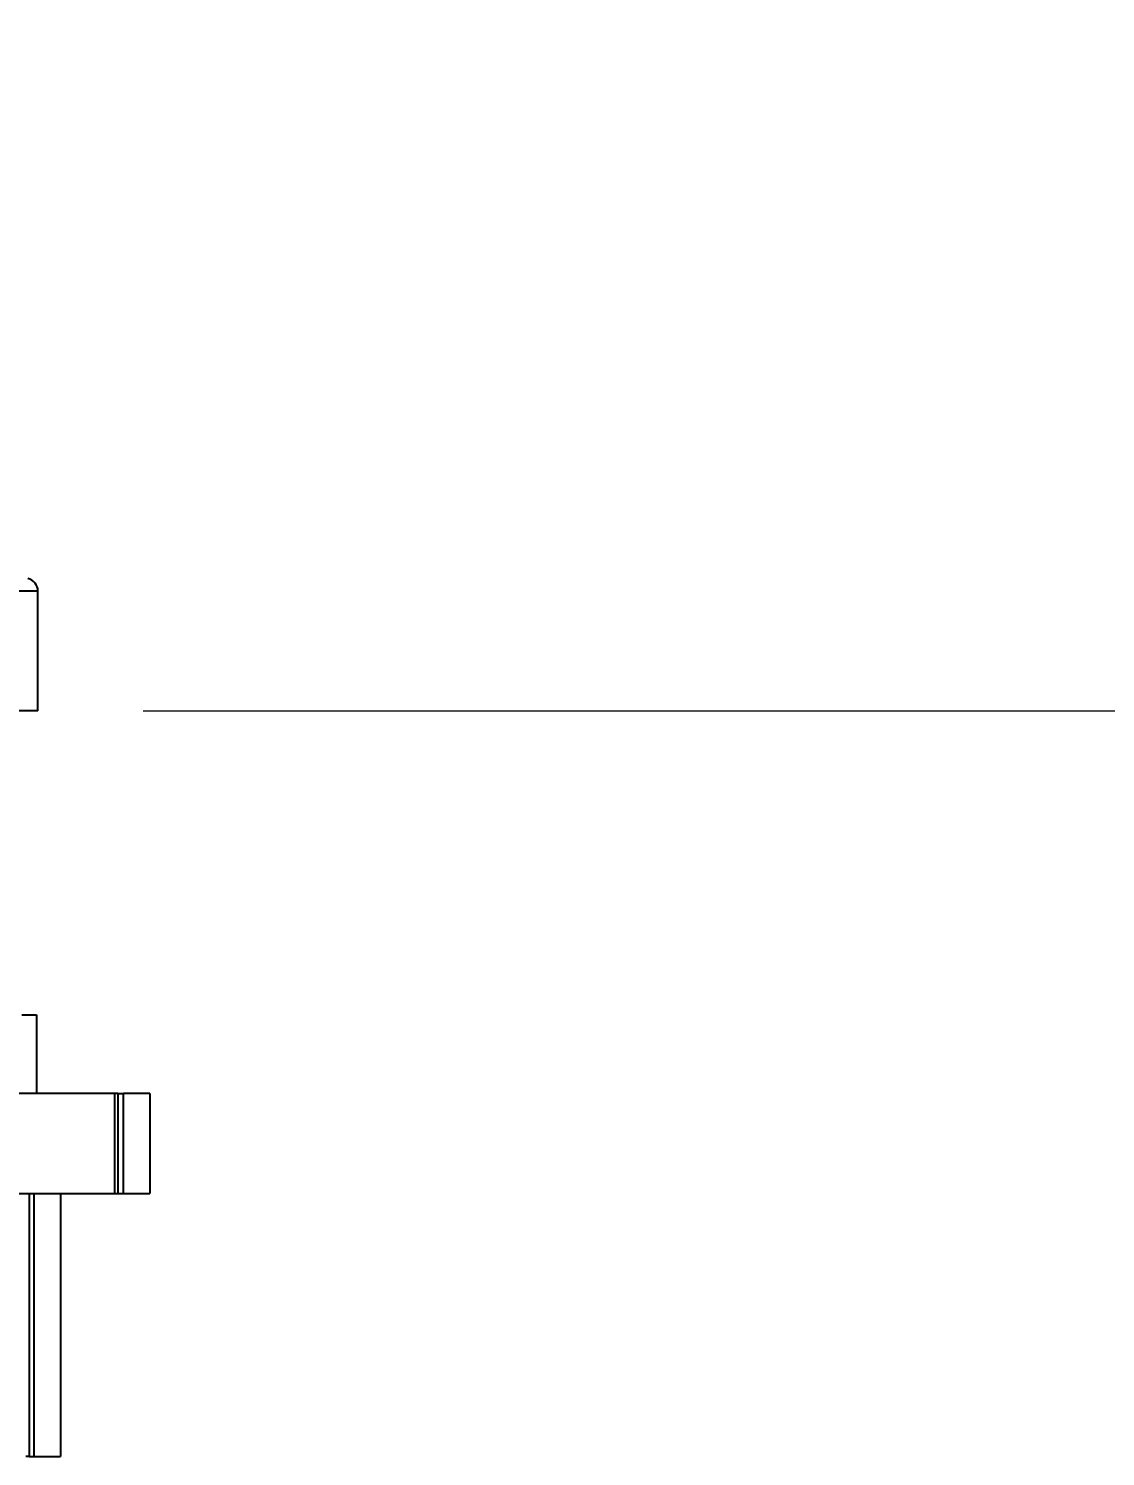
# Model space of a CAD drawing. Extents: x 77 to 788, y 36 to 557.
# Drawn here: x 276.3 to 317.2, y 219 to 273.3 of the extents above; entities that cross this region are included whole.
import ezdxf

# ---------------------------------------------------------------- set-up
doc = ezdxf.new("R2010")
doc.units = 0
doc.header["$LTSCALE"] = 10
doc.header["$MEASUREMENT"] = 0
doc.header["$PDMODE"] = 3
doc.header["$PDSIZE"] = -10
doc.layers.get('0').update_dxf_attribs({"linetype": 'CONTINUOUS'})
doc.layers.get('DEFPOINTS').update_dxf_attribs({"linetype": 'CONTINUOUS'})
doc.layers.add('1', color=7, linetype='CONTINUOUS')
doc.styles.add('Daelim Dimension', font='NanumGothic.ttf')
doc.dimstyles.new('DEFAULT', dxfattribs={"dimscale": 2, "dimtxt": 2, "dimasz": 2, "dimexe": 0, "dimexo": 2, "dimgap": 1, "dimtad": 1, "dimdec": 0, "dimzin": 9, "dimdsep": 46, "dimtxsty": 'Daelim Dimension', "dimcen": 0.5, "dimclrd": 5, "dimclre": 5, "dimclrt": 256, "dimadec": 1, "dimazin": 0, "dimtfac": 1, "dimtdec": 0, "dimtix": 1, "dimtmove": 0, "dimatfit": 3, "dimfxl": 0, "dimtolj": 1, "dimtzin": 1, "dimlwd": 9, "dimlwe": 9, "dimarcsym": 0})

# ---------------------------------------------------------------- blocks, each defined once
blk = doc.blocks.new('*D41')
at = {"color": 5, "lineweight": 9, "ltscale": 0.5}
for p, q in [((356.973, 342.269), (397.721, 342.269)), ((397.721, 338.269), (397.721, 251.319)), ((280.628, 247.319), (397.721, 247.319))]:
    blk.add_line(p, q, dxfattribs=at)
at = {"color": 5, "ltscale": 0.5}
for points in [[(397.054, 338.269), (398.388, 338.269), (397.721, 342.269)], [(397.054, 251.319), (398.388, 251.319), (397.721, 247.319)]]:
    blk.add_solid(points, dxfattribs=at)
at = {"layer": 'DEFPOINTS', "color": 0, "ltscale": 0.5}
for p in [(352.973, 342.269), (276.628, 247.319), (397.721, 247.319)]:
    blk.add_point(p, dxfattribs=at)
at = {"color": 7, "lineweight": -3, "ltscale": 0.5, "insert": (390.277, 294.794), "char_height": 10, "attachment_point": 5, "rotation": 90, "style": 'Daelim Dimension'}
blk.add_mtext('\\A1;95', dxfattribs=at)

msp = doc.modelspace()

# ---------------------------------------------------------------- linework, layer by layer
at = {"color": 8, "linetype": 'Continuous', "lineweight": 25}
msp.add_line((276.628, 251.867), (253.928, 251.867), dxfattribs=at)
at = {"color": 7, "linetype": 'Continuous', "lineweight": 25}
for q in [(276.628, 251.867), (231.228, 247.319)]:
    msp.add_line((276.628, 247.319), q, dxfattribs=at)
msp.add_arc((276.128, 251.867), 0.5, 0, 76.391, dxfattribs=at)
at = {"layer": '1', "color": 7, "linetype": 'Continuous', "lineweight": -3}
for p, q in [((276.02, 235.755), (276.57, 235.755)), ((276.57, 235.755), (276.57, 232.755)), ((279.54, 232.755), (228.172, 232.755)), ((279.672, 232.755), (279.54, 232.755)), ((279.54, 232.755), (279.54, 228.955)), ((279.672, 232.755), (279.888, 232.755)), ((279.672, 232.755), (279.672, 228.955)), ((280.888, 232.755), (279.888, 232.755)), ((279.888, 228.955), (279.888, 232.755)), ((280.888, 232.755), (280.888, 228.955)), ((270.7, 228.955), (279.54, 228.955)), ((276.299, 228.955), (276.299, 218.955)), ((276.486, 218.955), (276.486, 228.955)), ((277.486, 228.955), (277.486, 218.955)), ((279.54, 228.955), (279.672, 228.955)), ((279.672, 228.955), (279.888, 228.955)), ((279.888, 228.955), (280.888, 228.955)), ((276.299, 218.955), (276.172, 218.955)), ((276.299, 218.955), (276.486, 218.955)), ((276.486, 218.955), (277.486, 218.955))]:
    msp.add_line(p, q, dxfattribs=at)

# ---------------------------------------------------------------- dimensions: what is measured, and where the dimension line sits
at = {"color": 7, "lineweight": -3, "ltscale": 0.5}
dim = msp.add_linear_dim(base=(397.721, 247.319), p1=(352.973, 342.269), p2=(276.628, 247.319), angle=90, dimstyle='DEFAULT', override={"dimtxt": 5, "dimclrt": 7}, dxfattribs=at)
dim.commit()
dim.dimension.update_dxf_attribs({"geometry": '*D41', "text_midpoint": (390.277, 294.794)})

doc.saveas('drawing.dxf')
